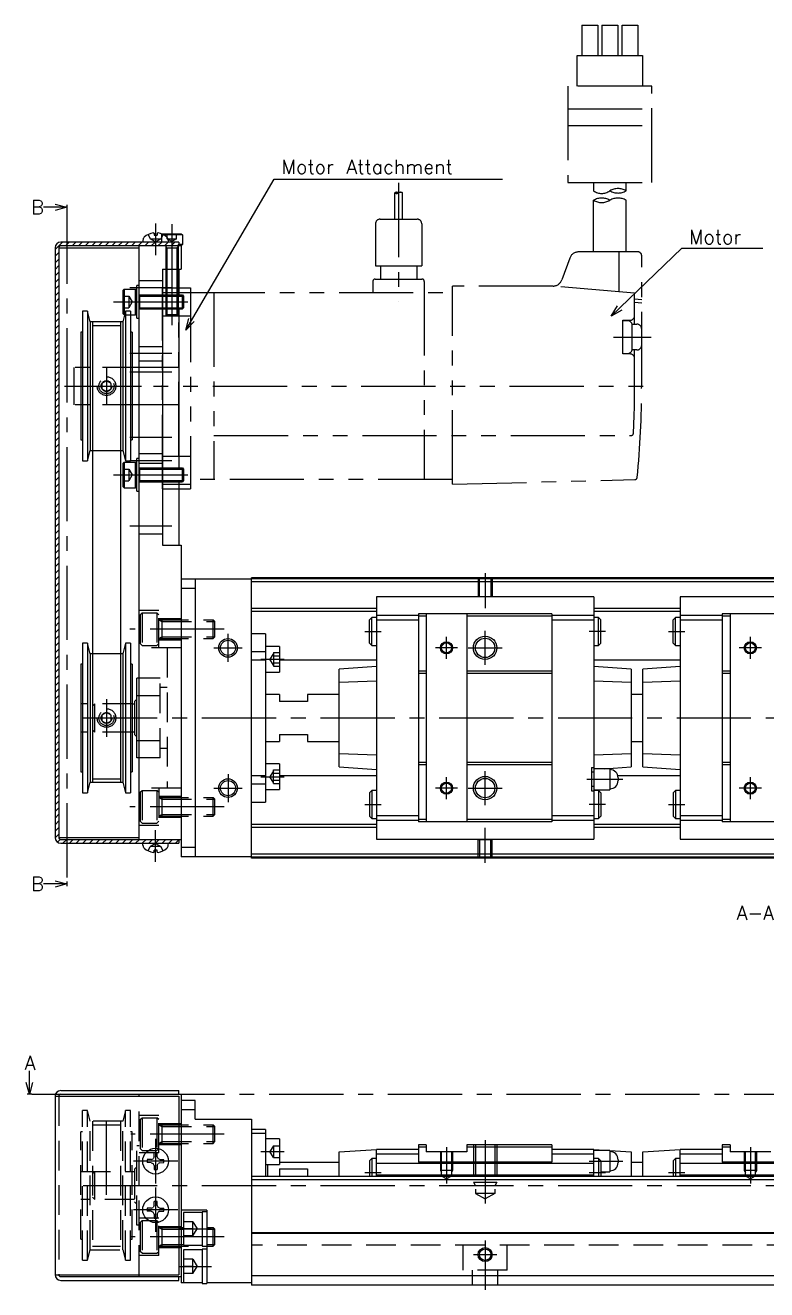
# Model space of a CAD drawing. Extents: x -2 to 572, y -8 to 279.
# Drawn here: x 246.4 to 405, y 9 to 279.5 of the extents above; entities that cross this region are included whole.
import ezdxf

# ---------------------------------------------------------------- set-up
doc = ezdxf.new("R2010")
doc.units = 0
doc.header["$LTSCALE"] = 0.5
for name, pattern in [('CENTER', [50.8, 31.75, -6.35, 6.35, -6.35]), ('DASHED', [19.05, 12.7, -6.35]), ('PHANTOM', [63.5, 31.75, -6.35, 6.35, -6.35, 6.35, -6.35])]:
    doc.linetypes.add(name, pattern=pattern)
doc.layers.get('0').update_dxf_attribs({"linetype": 'CONTINUOUS'})
for name, color, linetype in [('MSM_CENTER', 1, 'CENTER'), ('MSM_CONTINUOUS', 7, 'CONTINUOUS'), ('MSM_DASHED', 4, 'DASHED'), ('MSM_IMAGINARY', 6, 'PHANTOM'), ('MSM_NARROW', 5, 'CONTINUOUS'), ('MSM_PART_NUMBER', 7, 'CONTINUOUS')]:
    doc.layers.add(name, color=color, linetype=linetype)
doc.styles.get("Standard").update_dxf_attribs({"font": 'txt.shx', "height": 3, "bigfont": 'bigfont.shx'})

msp = doc.modelspace()

# ---------------------------------------------------------------- linework, layer by layer
for p, q in [((280.26, 25.5), (280.26, 18.5)), ((280.26, 17.5), (280.26, 10.5))]:
    msp.add_line(p, q)
at = {"layer": 'MSM_CENTER'}
for p, q in [((255.26, 240.06), (255.26, 96.3)), ((274.26, 237.06), (274.26, 230.3)), ((277.76, 236.9), (277.76, 215.3)), ((277.76, 223.3), (268.76, 223.3)), ((265.26, 220.3), (282.26, 220.3)), ((277.76, 209.3), (268.76, 209.3)), ((263.76, 206.3), (263.76, 198.3)), ((277.76, 205.3), (268.76, 205.3)), ((256.26, 202.3), (271.26, 202.3)), ((277.76, 191.3), (268.76, 191.3)), ((277.76, 186.3), (268.76, 186.3)), ((265.26, 183.3), (282.26, 183.3)), ((277.76, 172.3), (268.76, 172.3)), ((344.76, 162.3), (344.76, 154.79)), ((288.96, 150.3), (268.76, 150.3)), ((289.76, 143.3), (289.76, 149.3)), ((319.01, 149.8), (322.51, 149.8)), ((344.76, 142.67), (344.76, 149.92)), ((370.51, 149.8), (367.01, 149.8)), ((384.01, 149.8), (387.51, 149.8)), ((286.76, 146.3), (292.76, 146.3)), ((338.88, 146.3), (334.15, 146.3)), ((336.51, 143.93), (336.51, 148.66)), ((341.14, 146.3), (348.39, 146.3)), ((403.88, 146.3), (399.15, 146.3)), ((401.51, 143.93), (401.51, 148.66)), ((296.76, 143.85), (301.76, 143.85)), ((263.76, 135.3), (263.76, 127.3)), ((258.76, 131.3), (557.76, 131.3)), ((289.76, 119.3), (289.76, 113.3)), ((344.76, 112.67), (344.76, 119.92)), ((296.76, 118.74), (301.76, 118.74)), ((336.51, 113.93), (336.51, 118.66)), ((366.51, 118.2), (374.21, 118.2)), ((401.51, 113.93), (401.51, 118.66)), ((286.76, 116.3), (292.76, 116.3)), ((338.88, 116.3), (334.15, 116.3)), ((341.14, 116.3), (348.39, 116.3)), ((403.88, 116.3), (399.15, 116.3)), ((288.96, 112.3), (268.76, 112.3)), ((319.01, 112.8), (322.51, 112.8)), ((370.51, 112.8), (367.01, 112.8)), ((384.01, 112.8), (387.51, 112.8)), ((274.26, 100.54), (274.26, 107.3)), ((344.76, 100.3), (344.76, 107.81)), ((247.76, 50.8), (570.83, 50.8)), ((263.76, 29.3), (263.76, 47.05)), ((288.96, 42.3), (268.96, 42.3)), ((274.26, 41.25), (274.26, 31.75)), ((344.76, 41), (344.76, 27.41)), ((296.76, 38.55), (301.76, 38.55)), ((336.51, 39.5), (336.51, 31.69)), ((401.51, 39.5), (401.51, 31.69)), ((279.01, 36.5), (269.51, 36.5)), ((367.01, 36.5), (374.21, 36.5)), ((319.01, 34.1), (322.51, 34.1)), ((367.01, 34.1), (370.51, 34.1)), ((384.01, 34.1), (387.51, 34.1)), ((258.76, 31.3), (557.76, 31.3)), ((274.26, 30.85), (274.26, 21.35)), ((279.01, 26.1), (269.51, 26.1)), ((279.26, 22), (286.26, 22)), ((288.96, 20.3), (268.96, 20.3)), ((344.76, 19.5), (344.76, 9)), ((342.26, 16.5), (347.26, 16.5)), ((279.26, 14), (286.26, 14))]:
    msp.add_line(p, q, dxfattribs=at)
at = {"layer": 'MSM_CONTINUOUS'}
for p, q in [((252.76, 241.23), (255.26, 240.56)), ((255.26, 241.06), (255.26, 240.06)), ((255.26, 240.56), (250.26, 240.56)), ((255.26, 240.56), (252.76, 239.89)), ((279.26, 233.1), (253.96, 233.1)), ((271.55, 233.5), (271.51, 233.1)), ((273.93, 234.98), (273.95, 234.6)), ((273.95, 234.6), (274.58, 234.6)), ((274.59, 234.98), (274.58, 234.6)), ((275.67, 234.81), (275.76, 234.9)), ((275.76, 234.9), (279.76, 234.9)), ((280.01, 234.65), (275.98, 234.65)), ((276.98, 233.5), (277.01, 233.1)), ((279.26, 233.1), (279.26, 232.3)), ((279.76, 234.9), (280.01, 234.65)), ((280.01, 234.65), (280.01, 232.55)), ((252.76, 231.9), (252.76, 105.7)), ((253.56, 231.9), (270.76, 231.9)), ((253.56, 231.9), (253.56, 105.7)), ((279.76, 232.3), (253.96, 232.3)), ((270.76, 105.3), (270.76, 232.3)), ((280.01, 232.55), (279.26, 232.55)), ((279.76, 232.3), (280.01, 232.55)), ((279.76, 232.3), (279.76, 227.3)), ((275.76, 227.3), (275.76, 168.3)), ((275.76, 227.3), (279.76, 227.3)), ((276.46, 227.3), (276.46, 221.8)), ((279.06, 227.3), (279.06, 221.8)), ((279.26, 227.3), (279.26, 221.8)), ((267.26, 222.75), (267.56, 223.05)), ((267.26, 222.75), (267.26, 217.85)), ((267.56, 223.05), (269.96, 223.05)), ((267.56, 223.05), (267.56, 217.55)), ((270.26, 222.75), (269.96, 223.05)), ((269.96, 217.55), (269.96, 223.05)), ((270.76, 223.8), (270.26, 223.8)), ((270.26, 216.8), (270.26, 223.8)), ((275.76, 221.8), (279.99, 221.8)), ((279.99, 218.8), (279.99, 221.8)), ((279.99, 221.8), (280.26, 221.53)), ((280.26, 221.53), (280.26, 219.07)), ((258.62, 218.3), (258.62, 186.3)), ((259.66, 218.3), (258.62, 218.3)), ((259.66, 218.3), (259.66, 186.3)), ((260.26, 216.05), (259.66, 218.3)), ((267.86, 218.3), (267.26, 216.05)), ((267.56, 217.55), (267.26, 217.85)), ((267.56, 217.55), (267.66, 217.55)), ((267.86, 218.3), (267.86, 186.3)), ((268.9, 218.3), (267.86, 218.3)), ((268.9, 218.3), (268.9, 186.3)), ((268.9, 217.55), (269.96, 217.55)), ((270.26, 217.85), (269.96, 217.55)), ((270.26, 216.8), (270.76, 216.8)), ((275.76, 218.8), (279.99, 218.8)), ((276.46, 218.8), (276.46, 217.54)), ((279.06, 217.54), (276.46, 217.54)), ((276.7, 217.3), (276.46, 217.54)), ((278.82, 217.3), (276.7, 217.3)), ((278.82, 217.3), (279.06, 217.54)), ((279.06, 218.8), (279.06, 217.54)), ((279.26, 218.8), (279.26, 184.8)), ((280.26, 219.07), (279.99, 218.8)), ((258.62, 213.8), (258.26, 213.8)), ((258.26, 213.8), (258.26, 190.8)), ((260.26, 216.05), (260.26, 188.55)), ((267.26, 216.05), (260.26, 216.05)), ((260.76, 216.05), (260.76, 117.55)), ((266.76, 216.05), (266.76, 117.55)), ((267.26, 216.05), (267.26, 188.55)), ((269.26, 213.8), (268.9, 213.8)), ((269.26, 213.8), (269.26, 190.8)), ((258.26, 190.8), (258.62, 190.8)), ((268.9, 190.8), (269.26, 190.8)), ((259.66, 186.3), (260.26, 188.55)), ((260.26, 188.55), (260.76, 188.55)), ((266.76, 188.55), (267.26, 188.55)), ((267.26, 188.55), (267.86, 186.3)), ((270.76, 186.8), (270.26, 186.8)), ((270.26, 179.8), (270.26, 186.8)), ((258.62, 186.3), (259.66, 186.3)), ((267.26, 185.75), (267.56, 186.05)), ((267.26, 185.75), (267.26, 180.85)), ((267.56, 186.05), (269.96, 186.05)), ((267.56, 186.05), (267.56, 180.55)), ((267.86, 186.3), (268.9, 186.3)), ((269.96, 180.55), (269.96, 186.05)), ((270.26, 185.75), (269.96, 186.05)), ((275.76, 184.8), (279.99, 184.8)), ((279.99, 181.8), (279.99, 184.8)), ((279.99, 184.8), (280.26, 184.53)), ((280.26, 184.53), (280.26, 182.07)), ((275.76, 181.8), (279.99, 181.8)), ((279.26, 181.8), (279.26, 168.3)), ((280.26, 182.07), (279.99, 181.8)), ((267.56, 180.55), (267.26, 180.85)), ((267.56, 180.55), (269.96, 180.55)), ((270.26, 180.85), (269.96, 180.55)), ((270.26, 179.8), (270.76, 179.8)), ((275.76, 168.3), (279.76, 168.3)), ((279.76, 168.3), (279.76, 101.6)), ((294.76, 161), (279.76, 161)), ((282.76, 161), (282.76, 101.6)), ((544.76, 161.3), (294.76, 161.3)), ((294.76, 101.3), (294.76, 161.3)), ((544.76, 161.1), (294.76, 161.1)), ((544.76, 160.4), (294.76, 160.4)), ((282.76, 159), (279.76, 159)), ((368.01, 157.2), (321.51, 157.2)), ((321.51, 157.2), (321.51, 105.4)), ((368.01, 157.2), (368.01, 105.4)), ((433.01, 157.2), (386.51, 157.2)), ((386.51, 157.2), (386.51, 105.4)), ((321.51, 154.75), (294.76, 154.75)), ((386.51, 154.75), (368.01, 154.75)), ((321.51, 154.05), (294.76, 154.05)), ((320.51, 152.8), (320.01, 152.3)), ((320.01, 147.3), (320.01, 152.3)), ((320.51, 146.8), (320.51, 152.8)), ((321.51, 152.8), (320.51, 152.8)), ((330.51, 153.25), (321.51, 153.25)), ((330.51, 152.25), (321.51, 152.25)), ((330.51, 153.55), (330.51, 109.05)), ((359.01, 153.55), (330.51, 153.55)), ((332.16, 153.05), (330.51, 153.05)), ((332.16, 153.55), (332.16, 109.05)), ((340.86, 153.55), (340.86, 109.05)), ((359.01, 153.05), (340.86, 153.05)), ((359.01, 153.55), (359.01, 109.05)), ((368.01, 153.25), (359.01, 153.25)), ((368.01, 152.25), (359.01, 152.25)), ((386.51, 154.05), (368.01, 154.05)), ((369.01, 152.8), (368.01, 152.8)), ((369.51, 152.3), (369.01, 152.8)), ((369.01, 146.8), (369.01, 152.8)), ((369.51, 147.3), (369.51, 152.3)), ((385.51, 152.8), (385.01, 152.3)), ((385.01, 147.3), (385.01, 152.3)), ((385.51, 146.8), (385.51, 152.8)), ((386.51, 152.8), (385.51, 152.8)), ((395.51, 153.25), (386.51, 153.25)), ((395.51, 152.25), (386.51, 152.25)), ((395.51, 153.55), (395.51, 109.05)), ((424.01, 153.55), (395.51, 153.55)), ((397.16, 153.05), (395.51, 153.05)), ((397.16, 153.55), (397.16, 109.05)), ((297.76, 149.3), (294.76, 149.3)), ((297.76, 149.3), (297.76, 113.3)), ((258.62, 147.3), (258.62, 115.3)), ((259.66, 147.3), (258.62, 147.3)), ((260.26, 145.05), (259.66, 147.3)), ((259.66, 147.3), (259.66, 115.3)), ((267.86, 147.3), (267.26, 145.05)), ((267.86, 147.3), (267.86, 115.3)), ((268.9, 147.3), (267.86, 147.3)), ((268.9, 147.3), (268.9, 115.3)), ((300.76, 146.6), (297.76, 146.6)), ((300.76, 146.6), (300.76, 141.1)), ((320.01, 147.3), (320.51, 146.8)), ((320.51, 146.8), (321.51, 146.8)), ((368.01, 146.8), (369.01, 146.8)), ((369.01, 146.8), (369.51, 147.3)), ((385.01, 147.3), (385.51, 146.8)), ((385.51, 146.8), (386.51, 146.8)), ((260.76, 145.05), (260.26, 145.05)), ((260.26, 145.05), (260.26, 117.55)), ((267.26, 145.05), (266.76, 145.05)), ((267.26, 145.05), (267.26, 117.55)), ((297.76, 145.43), (294.76, 145.43)), ((297.76, 143.68), (294.76, 143.68)), ((321.51, 143.66), (300.76, 143.66)), ((386.51, 143.66), (368.01, 143.66)), ((258.26, 142.8), (258.26, 119.8)), ((258.62, 142.8), (258.26, 142.8)), ((269.26, 142.8), (268.9, 142.8)), ((269.26, 142.8), (269.26, 119.8)), ((297.76, 141.1), (300.76, 141.1)), ((321.51, 142.3), (313.51, 141.77)), ((313.51, 120.83), (313.51, 141.77)), ((332.16, 141.3), (330.51, 141.3)), ((332.16, 140.8), (330.51, 140.8)), ((359.01, 141.3), (340.86, 141.3)), ((359.01, 140.8), (340.86, 140.8)), ((376.01, 141.77), (368.01, 142.3)), ((376.01, 141.77), (376.01, 120.83)), ((386.51, 142.3), (378.51, 141.77)), ((378.51, 120.83), (378.51, 141.77)), ((397.16, 141.3), (395.51, 141.3)), ((397.16, 140.8), (395.51, 140.8)), ((270.26, 122.8), (270.26, 139.8)), ((270.76, 139.8), (270.26, 139.8)), ((321.51, 139.16), (313.51, 138.9)), ((376.01, 138.9), (368.01, 139.16)), ((386.51, 139.16), (378.51, 138.9)), ((270.26, 135.3), (269.76, 134.8)), ((270.26, 136.12), (270.76, 136.12)), ((300.76, 136.3), (297.76, 136.3)), ((300.76, 136.3), (300.76, 134.8)), ((306.76, 136.3), (306.76, 134.8)), ((313.51, 136.3), (306.76, 136.3)), ((378.51, 136.3), (376.01, 136.3)), ((269.26, 134.3), (269.76, 134.3)), ((269.76, 134.8), (269.76, 127.8)), ((306.76, 134.8), (300.76, 134.8)), ((269.76, 128.3), (269.26, 128.3)), ((269.76, 127.8), (270.26, 127.3)), ((300.76, 127.8), (306.76, 127.8)), ((300.76, 127.8), (300.76, 126.3)), ((306.76, 127.8), (306.76, 126.3)), ((270.26, 126.48), (270.76, 126.48)), ((297.76, 126.3), (300.76, 126.3)), ((306.76, 126.3), (313.51, 126.3)), ((376.01, 126.3), (378.51, 126.3)), ((270.76, 122.8), (270.26, 122.8)), ((313.51, 123.7), (321.51, 123.44)), ((332.16, 121.8), (330.51, 121.8)), ((359.01, 121.8), (340.86, 121.8)), ((368.01, 123.44), (376.01, 123.7)), ((378.51, 123.7), (386.51, 123.44)), ((397.16, 121.8), (395.51, 121.8)), ((258.26, 119.8), (258.62, 119.8)), ((268.9, 119.8), (269.26, 119.8)), ((300.76, 121.49), (297.76, 121.49)), ((300.76, 121.49), (300.76, 115.99)), ((313.51, 120.83), (321.51, 120.3)), ((332.16, 121.3), (330.51, 121.3)), ((359.01, 121.3), (340.86, 121.3)), ((367.51, 120.7), (367.51, 115.7)), ((367.51, 120.7), (368.01, 120.7)), ((368.01, 119.7), (367.51, 119.7)), ((371.46, 120.45), (368.01, 120.45)), ((370.27, 120.45), (376.01, 120.83)), ((371.46, 120.45), (371.46, 115.95)), ((378.51, 120.83), (386.51, 120.3)), ((397.16, 121.3), (395.51, 121.3)), ((259.66, 115.3), (260.26, 117.55)), ((260.26, 117.55), (267.26, 117.55)), ((267.26, 117.55), (267.86, 115.3)), ((297.76, 118.92), (294.76, 118.92)), ((297.76, 117.17), (294.76, 117.17)), ((321.51, 118.94), (300.76, 118.94)), ((367.51, 116.7), (368.01, 116.7)), ((386.51, 118.94), (373.15, 118.94)), ((373.21, 118.5), (373.21, 117.9)), ((258.62, 115.3), (259.66, 115.3)), ((267.86, 115.3), (268.9, 115.3)), ((297.76, 115.99), (300.76, 115.99)), ((320.51, 115.8), (320.01, 115.3)), ((320.01, 115.3), (320.01, 110.3)), ((321.51, 115.8), (320.51, 115.8)), ((320.51, 115.8), (320.51, 109.8)), ((367.51, 115.7), (368.01, 115.7)), ((368.01, 115.95), (371.46, 115.95)), ((369.01, 115.8), (368.01, 115.8)), ((369.01, 115.8), (369.01, 109.8)), ((369.51, 115.3), (369.01, 115.8)), ((369.51, 115.3), (369.51, 110.3)), ((385.51, 115.8), (385.01, 115.3)), ((385.01, 115.3), (385.01, 110.3)), ((386.51, 115.8), (385.51, 115.8)), ((385.51, 115.8), (385.51, 109.8)), ((294.76, 113.3), (297.76, 113.3)), ((321.51, 108.55), (294.76, 108.55)), ((320.01, 110.3), (320.51, 109.8)), ((320.51, 109.8), (321.51, 109.8)), ((330.51, 110.35), (321.51, 110.35)), ((330.51, 109.35), (321.51, 109.35)), ((332.16, 109.55), (330.51, 109.55)), ((359.01, 109.05), (330.51, 109.05)), ((359.01, 109.55), (340.86, 109.55)), ((368.01, 110.35), (359.01, 110.35)), ((368.01, 109.35), (359.01, 109.35)), ((368.01, 109.8), (369.01, 109.8)), ((386.51, 108.55), (368.01, 108.55)), ((369.01, 109.8), (369.51, 110.3)), ((385.01, 110.3), (385.51, 109.8)), ((385.51, 109.8), (386.51, 109.8)), ((395.51, 110.35), (386.51, 110.35)), ((395.51, 109.35), (386.51, 109.35)), ((397.16, 109.55), (395.51, 109.55)), ((424.01, 109.05), (395.51, 109.05)), ((253.56, 105.7), (270.76, 105.7)), ((321.51, 107.85), (294.76, 107.85)), ((386.51, 107.85), (368.01, 107.85)), ((253.96, 105.3), (279.76, 105.3)), ((253.96, 104.5), (279.26, 104.5)), ((271.55, 104.1), (271.51, 104.5)), ((273.93, 102.62), (273.95, 103)), ((274.58, 103), (273.95, 103)), ((274.59, 102.62), (274.58, 103)), ((276.98, 104.1), (277.01, 104.5)), ((279.26, 105.3), (279.26, 104.5)), ((282.76, 103.6), (279.76, 103.6)), ((321.51, 105.4), (368.01, 105.4)), ((386.51, 105.4), (433.01, 105.4)), ((294.76, 101.6), (279.76, 101.6)), ((544.76, 102.2), (294.76, 102.2)), ((544.76, 101.5), (294.76, 101.5)), ((544.76, 101.3), (294.76, 101.3)), ((255.26, 95.8), (250.26, 95.8)), ((252.76, 96.47), (255.26, 95.8)), ((255.26, 95.8), (252.76, 95.13)), ((255.26, 96.3), (255.26, 95.3)), ((247.26, 50.8), (247.26, 55.8)), ((247.26, 50.8), (246.59, 53.3)), ((247.93, 53.3), (247.26, 50.8)), ((253.96, 51.6), (279.26, 51.6)), ((279.26, 50.8), (279.26, 51.6)), ((247.76, 50.8), (246.76, 50.8)), ((252.76, 50.4), (279.26, 50.4)), ((252.76, 50.4), (252.76, 12.2)), ((253.96, 50.8), (279.76, 50.8)), ((270.76, 50.4), (270.76, 50.8)), ((279.26, 50.4), (279.26, 12.2)), ((279.76, 50.8), (279.76, 10.5)), ((282.76, 49.5), (279.76, 49.5)), ((282.76, 45.5), (282.76, 49.5)), ((282.76, 47.5), (279.76, 47.5)), ((282.76, 45.5), (294.76, 45.5)), ((294.76, 45.5), (294.76, 10)), ((297.76, 43.3), (294.76, 43.3)), ((297.76, 43.3), (297.76, 33.2)), ((297.76, 42.45), (294.76, 42.45)), ((300.76, 41.3), (297.76, 41.3)), ((300.76, 41.3), (300.76, 35.8)), ((273.93, 37.42), (273.95, 38.27)), ((274.59, 37.42), (274.58, 38.27)), ((313.51, 38.5), (321.51, 39)), ((313.51, 33.2), (313.51, 38.5)), ((330.51, 39), (321.51, 39)), ((321.51, 33.2), (321.51, 39)), ((330.51, 38), (321.51, 38)), ((330.51, 40), (330.51, 36.29)), ((332.16, 40), (330.51, 40)), ((332.16, 39.5), (330.51, 39.5)), ((332.16, 40), (332.16, 38.5)), ((340.86, 38.5), (332.16, 38.5)), ((340.86, 40), (340.86, 38.5)), ((359.01, 40), (340.86, 40)), ((359.01, 39.5), (340.86, 39.5)), ((359.01, 40), (359.01, 36.29)), ((368.01, 39), (359.01, 39)), ((368.01, 38), (359.01, 38)), ((368.01, 39), (376.01, 38.5)), ((368.01, 33.2), (368.01, 39)), ((371.46, 38.75), (368.01, 38.75)), ((371.46, 38.75), (371.46, 34.25)), ((376.01, 38.5), (376.01, 33.2)), ((378.51, 38.5), (386.51, 39)), ((378.51, 33.2), (378.51, 38.5)), ((395.51, 39), (386.51, 39)), ((386.51, 33.2), (386.51, 39)), ((395.51, 38), (386.51, 38)), ((395.51, 40), (395.51, 36.29)), ((397.16, 40), (395.51, 40)), ((397.16, 39.5), (395.51, 39.5)), ((397.16, 40), (397.16, 38.5)), ((405.86, 38.5), (397.16, 38.5)), ((273.34, 36.83), (272.49, 36.82)), ((273.34, 36.17), (272.49, 36.18)), ((273.34, 36.83), (273.74, 37.02)), ((273.34, 36.17), (273.74, 35.98)), ((273.93, 37.42), (273.74, 37.02)), ((273.93, 35.58), (273.74, 35.98)), ((273.93, 35.58), (273.95, 34.73)), ((274.59, 35.58), (274.58, 34.73)), ((274.59, 37.42), (274.78, 37.02)), ((274.59, 35.58), (274.78, 35.98)), ((275.19, 36.83), (274.78, 37.02)), ((275.19, 36.17), (274.78, 35.98)), ((275.19, 36.83), (276.03, 36.82)), ((275.19, 36.17), (276.03, 36.18)), ((297.76, 35.8), (300.76, 35.8)), ((298.26, 33.2), (298.26, 35.8)), ((300.76, 36.3), (313.51, 36.3)), ((320.51, 37.1), (320.01, 36.6)), ((320.01, 36.6), (320.01, 33.2)), ((321.51, 37.1), (320.51, 37.1)), ((320.51, 37.1), (320.51, 33.2)), ((368.01, 36), (321.51, 36)), ((359.01, 36.29), (330.51, 36.29)), ((369.01, 37.1), (368.01, 37.1)), ((369.51, 36.6), (369.01, 37.1)), ((369.01, 37.1), (369.01, 33.2)), ((369.51, 36.6), (369.51, 33.2)), ((373.21, 36.8), (373.21, 36.2)), ((376.01, 36.3), (378.51, 36.3)), ((385.51, 37.1), (385.01, 36.6)), ((385.01, 36.6), (385.01, 33.2)), ((386.51, 37.1), (385.51, 37.1)), ((385.51, 37.1), (385.51, 33.2)), ((433.01, 36), (386.51, 36)), ((424.01, 36.29), (395.51, 36.29)), ((544.76, 33.2), (294.76, 33.2)), ((544.76, 32.5), (294.76, 32.5)), ((300.76, 34.87), (306.76, 34.87)), ((300.76, 34.87), (300.76, 33.2)), ((306.76, 34.87), (306.76, 33.2)), ((368.01, 33.5), (321.51, 33.5)), ((369.51, 34.25), (371.46, 34.25)), ((433.01, 33.5), (386.51, 33.5)), ((273.93, 27.02), (273.95, 27.87)), ((274.59, 27.02), (274.58, 27.87)), ((273.34, 26.43), (272.49, 26.42)), ((273.34, 25.77), (272.49, 25.78)), ((273.34, 26.43), (273.74, 26.62)), ((273.34, 25.77), (273.74, 25.58)), ((273.93, 27.02), (273.74, 26.62)), ((273.93, 25.18), (273.74, 25.58)), ((273.93, 25.18), (273.95, 24.33)), ((274.59, 25.18), (274.58, 24.33)), ((274.59, 27.02), (274.78, 26.62)), ((274.59, 25.18), (274.78, 25.58)), ((275.19, 26.43), (274.78, 26.62)), ((275.19, 25.77), (274.78, 25.58)), ((275.19, 26.43), (276.03, 26.42)), ((275.19, 25.77), (276.03, 25.78)), ((285.26, 26), (279.76, 26)), ((284.26, 25.5), (280.26, 25.5)), ((285.26, 25.65), (284.26, 25.65)), ((284.26, 25.65), (284.26, 18.35)), ((285.26, 26), (285.26, 10.35)), ((544.76, 21.2), (294.76, 21.2)), ((544.76, 21), (294.76, 21)), ((280.26, 18.5), (284.26, 18.5)), ((284.26, 17.5), (280.26, 17.5)), ((284.26, 18.35), (285.26, 18.35)), ((285.26, 17.65), (284.26, 17.65)), ((284.26, 17.65), (284.26, 10.35)), ((252.76, 12.2), (279.26, 12.2)), ((253.96, 11.8), (279.76, 11.8)), ((253.96, 11), (279.26, 11)), ((270.76, 11.8), (270.76, 12.2)), ((279.26, 11), (279.26, 11.8)), ((544.76, 12), (294.76, 12)), ((284.26, 10.5), (279.76, 10.5)), ((284.26, 10.35), (285.26, 10.35)), ((294.76, 10.5), (285.26, 10.5)), ((544.76, 10), (294.76, 10))]:
    msp.add_line(p, q, dxfattribs=at)
for centre, radius in [((289.76, 146.3), 1.62), ((336.51, 146.3), 1.06), ((336.51, 146.3), 1.06), ((344.76, 146.3), 2.07), ((344.76, 146.3), 2.07), ((401.51, 146.3), 1.06), ((401.51, 146.3), 1.06), ((289.76, 116.3), 1.62), ((336.51, 116.3), 1.06), ((336.51, 116.3), 1.06), ((344.76, 116.3), 2.07), ((344.76, 116.3), 2.07), ((401.51, 116.3), 1.06), ((401.51, 116.3), 1.06), ((274.26, 36.5), 2.75), ((274.26, 26.1), 2.75), ((344.76, 16.5), 1.23)]:
    msp.add_circle(centre, radius, dxfattribs=at)
for centre, radius, start, end in [((253.96, 231.9), 1.2, 90, 180), ((272.54, 233.42), 1, 133.4267, 175), ((274.26, 231.6), 3.5, 98.5396, 133.4267), ((273.73, 234.78), 0.284, 44.1872, 87.0617), ((274.8, 234.78), 0.284, 92.9383, 135.8128), ((274.26, 231.6), 3.5, 46.5733, 81.4604), ((275.98, 233.42), 1, 5, 46.5733), ((253.96, 231.9), 0.4, 90, 180), ((371.46, 118.5), 1.75, 0, 90), ((371.46, 117.9), 1.75, 270, 0), ((253.96, 105.7), 1.2, 180, 270), ((253.96, 105.7), 0.4, 180, 270), ((272.54, 104.18), 1, 185, 226.5733), ((274.26, 106), 3.5, 226.5733, 261.4604), ((274.26, 106), 3.5, 278.5396, 313.4267), ((275.98, 104.18), 1, 313.4267, 355), ((273.73, 102.82), 0.284, 272.9383, 315.8128), ((274.8, 102.82), 0.284, 224.1872, 267.0617), ((253.96, 50.4), 1.2, 90, 180), ((253.96, 50.4), 0.4, 90, 180), ((274.26, 36.5), 1.8, 79.8876, 100.1124), ((371.46, 36.8), 1.75, 0, 90), ((274.26, 36.5), 1.8, 169.8876, 190.1124), ((274.26, 36.5), 1.8, 349.8876, 10.1124), ((371.46, 36.2), 1.75, 270, 0), ((274.26, 36.5), 1.8, 259.8876, 280.1124), ((274.26, 26.1), 1.8, 79.8876, 100.1124), ((274.26, 26.1), 1.8, 169.8876, 190.1124), ((274.26, 26.1), 1.8, 349.8876, 10.1124), ((274.26, 26.1), 1.8, 259.8876, 280.1124), ((253.96, 12.2), 1.2, 180, 270), ((253.96, 12.2), 0.4, 180, 270)]:
    msp.add_arc(centre, radius, start, end, dxfattribs=at)
at = {"layer": 'MSM_DASHED'}
for p, q in [((272.65, 234.71), (273.12, 233.77)), ((274.26, 233.17), (273.12, 233.77)), ((273.12, 233.77), (275.41, 233.77)), ((274.26, 233.17), (275.41, 233.77)), ((275.87, 234.71), (275.41, 233.77)), ((275.51, 234.65), (275.67, 234.81)), ((275.98, 234.65), (275.51, 234.65)), ((275.51, 234.65), (275.51, 233.1)), ((276.76, 233.8), (276.76, 234.9)), ((276.76, 233.8), (278.76, 233.8)), ((277.76, 233.22), (276.76, 233.8)), ((277.76, 234.9), (277.76, 233.8)), ((278.76, 233.8), (277.76, 233.22)), ((278.76, 233.8), (278.76, 234.9)), ((276.46, 232.2), (276.46, 227.3)), ((279.06, 231.81), (276.46, 231.81)), ((276.7, 231.81), (276.7, 227.3)), ((278.82, 231.81), (278.82, 227.3)), ((279.06, 232.2), (279.06, 227.3)), ((270.76, 224.9), (275.76, 224.9)), ((270.76, 221.8), (275.76, 221.8)), ((270.8, 221.8), (270.8, 218.8)), ((267.26, 221.55), (268.56, 221.55)), ((267.26, 220.3), (268.56, 220.3)), ((268.56, 221.55), (268.56, 219.05)), ((268.56, 221.55), (269.28, 220.3)), ((269.28, 220.3), (268.56, 219.05)), ((270.76, 221.55), (270.8, 221.53)), ((270.8, 221.53), (275.76, 221.53)), ((267.26, 219.05), (268.56, 219.05)), ((267.66, 217.55), (268.9, 217.55)), ((270.76, 219.05), (270.8, 219.07)), ((270.76, 218.8), (275.76, 218.8)), ((270.8, 219.07), (275.76, 219.07)), ((260.76, 215.29), (266.76, 215.29)), ((270.76, 210.8), (275.76, 210.8)), ((269.26, 206.3), (258.26, 206.3)), ((270.76, 207.7), (275.76, 207.7)), ((263.76, 203.45), (262.76, 202.88)), ((262.76, 202.88), (262.76, 201.72)), ((264.76, 202.88), (263.76, 203.45)), ((264.76, 201.72), (264.76, 202.88)), ((262.76, 201.72), (263.76, 201.15)), ((263.76, 201.15), (264.76, 201.72)), ((269.26, 198.3), (258.26, 198.3)), ((260.76, 188.55), (266.76, 188.55)), ((270.76, 187.9), (275.76, 187.9)), ((267.26, 184.55), (268.56, 184.55)), ((268.56, 184.55), (268.56, 182.05)), ((268.56, 184.55), (269.28, 183.3)), ((270.76, 185.8), (275.76, 185.8)), ((270.76, 184.8), (275.76, 184.8)), ((270.76, 184.55), (270.8, 184.53)), ((270.8, 184.8), (270.8, 181.8)), ((270.8, 184.53), (275.76, 184.53)), ((267.26, 183.3), (268.56, 183.3)), ((267.26, 182.05), (268.56, 182.05)), ((269.28, 183.3), (268.56, 182.05)), ((270.76, 182.05), (270.8, 182.07)), ((270.76, 181.8), (275.76, 181.8)), ((270.8, 182.07), (275.76, 182.07)), ((270.76, 170.7), (275.76, 170.7)), ((343.26, 161.3), (343.26, 157.3)), ((343.53, 157.2), (343.53, 161.3)), ((345.99, 161.3), (345.99, 157.2)), ((346.26, 161.3), (346.26, 157.3)), ((343.32, 157.2), (343.26, 157.3)), ((343.26, 157.3), (346.26, 157.3)), ((346.2, 157.2), (346.26, 157.3)), ((274.96, 154.3), (270.76, 154.3)), ((274.96, 146.3), (274.96, 154.3)), ((270.96, 153.4), (271.36, 153.8)), ((270.96, 153.4), (270.96, 147.2)), ((271.36, 153.8), (274.56, 153.8)), ((271.36, 153.8), (271.36, 146.8)), ((274.56, 153.8), (274.56, 146.8)), ((274.96, 153.4), (274.56, 153.8)), ((274.96, 152.55), (279.76, 152.55)), ((274.96, 152.3), (286.58, 152.3)), ((274.96, 152.3), (275.62, 151.92)), ((275.62, 152.3), (275.62, 148.3)), ((275.62, 151.92), (286.96, 151.92)), ((286.58, 148.3), (286.58, 152.3)), ((286.96, 151.92), (286.58, 152.3)), ((286.96, 148.68), (286.96, 151.92)), ((279.76, 146.3), (270.76, 146.3)), ((271.36, 146.8), (270.96, 147.2)), ((271.36, 146.8), (274.56, 146.8)), ((274.56, 146.8), (274.96, 147.2)), ((274.96, 148.3), (275.62, 148.68)), ((274.96, 148.3), (286.58, 148.3)), ((274.96, 148.05), (279.76, 148.05)), ((275.62, 148.68), (286.96, 148.68)), ((276.76, 146.3), (276.76, 116.3)), ((286.58, 148.3), (286.96, 148.68)), ((266.76, 145.05), (260.76, 145.05)), ((299.46, 145.1), (298.74, 143.85)), ((299.46, 142.6), (298.74, 143.85)), ((299.46, 145.3), (300.76, 145.3)), ((299.46, 145.3), (299.46, 142.41)), ((299.46, 144.58), (300.76, 144.58)), ((299.46, 143.13), (300.76, 143.13)), ((299.46, 142.41), (300.76, 142.41)), ((275.26, 139.8), (270.76, 139.8)), ((275.26, 122.8), (275.26, 139.8)), ((270.76, 136.12), (275.26, 136.12)), ((276.76, 137.8), (275.26, 137.8)), ((269.26, 134.3), (258.26, 134.3)), ((261.26, 134.3), (260.76, 133.8)), ((261.26, 128.3), (261.26, 134.3)), ((263.76, 132.45), (262.76, 131.88)), ((262.76, 131.88), (262.76, 130.72)), ((262.76, 130.72), (263.76, 130.15)), ((264.76, 131.88), (263.76, 132.45)), ((263.76, 130.15), (264.76, 130.72)), ((264.76, 130.72), (264.76, 131.88)), ((269.26, 128.3), (258.26, 128.3)), ((260.76, 128.8), (261.26, 128.3)), ((270.76, 126.48), (275.26, 126.48)), ((276.76, 124.8), (275.26, 124.8)), ((275.26, 122.8), (270.76, 122.8)), ((299.46, 119.99), (298.74, 118.74)), ((299.46, 120.19), (300.76, 120.19)), ((299.46, 117.3), (299.46, 120.19)), ((299.46, 119.47), (300.76, 119.47)), ((260.76, 118.31), (266.76, 118.31)), ((299.46, 117.49), (298.74, 118.74)), ((299.46, 118.02), (300.76, 118.02)), ((299.46, 117.3), (300.76, 117.3)), ((279.76, 116.3), (270.76, 116.3)), ((270.96, 115.4), (271.36, 115.8)), ((270.96, 115.4), (270.96, 109.2)), ((271.36, 115.8), (271.36, 108.8)), ((271.36, 115.8), (274.56, 115.8)), ((274.56, 115.8), (274.56, 108.8)), ((274.96, 115.4), (274.56, 115.8)), ((274.96, 116.3), (274.96, 108.3)), ((274.96, 114.55), (279.76, 114.55)), ((274.96, 114.3), (286.58, 114.3)), ((274.96, 114.3), (275.62, 113.92)), ((275.62, 114.3), (275.62, 110.3)), ((275.62, 113.92), (286.96, 113.92)), ((286.58, 110.3), (286.58, 114.3)), ((286.96, 113.92), (286.58, 114.3)), ((286.96, 110.68), (286.96, 113.92)), ((274.96, 108.3), (270.76, 108.3)), ((271.36, 108.8), (270.96, 109.2)), ((271.36, 108.8), (274.56, 108.8)), ((274.56, 108.8), (274.96, 109.2)), ((274.96, 110.3), (275.62, 110.68)), ((274.96, 110.3), (286.58, 110.3)), ((274.96, 110.05), (279.76, 110.05)), ((275.62, 110.68), (286.96, 110.68)), ((286.58, 110.3), (286.96, 110.68)), ((272.65, 102.89), (273.12, 103.83)), ((274.26, 104.43), (273.12, 103.83)), ((275.41, 103.83), (273.12, 103.83)), ((274.26, 104.43), (275.41, 103.83)), ((275.87, 102.89), (275.41, 103.83)), ((343.32, 105.4), (343.26, 105.3)), ((343.26, 101.3), (343.26, 105.3)), ((343.26, 105.3), (346.26, 105.3)), ((343.53, 105.4), (343.53, 101.3)), ((345.99, 101.3), (345.99, 105.4)), ((346.2, 105.4), (346.26, 105.3)), ((346.26, 101.3), (346.26, 105.3)), ((253.56, 50.4), (253.56, 12.2)), ((270.76, 12.2), (270.76, 50.4)), ((258.62, 15.3), (258.62, 47.3)), ((259.66, 47.3), (258.62, 47.3)), ((259.66, 15.3), (259.66, 47.3)), ((260.26, 45.05), (259.66, 47.3)), ((267.86, 47.3), (267.26, 45.05)), ((267.86, 15.3), (267.86, 47.3)), ((268.9, 47.3), (267.86, 47.3)), ((268.9, 15.3), (268.9, 47.3)), ((274.96, 46.3), (270.76, 46.3)), ((274.96, 38.3), (274.96, 46.3)), ((260.26, 17.55), (260.26, 45.05)), ((267.26, 45.05), (260.26, 45.05)), ((260.76, 45.05), (260.76, 17.55)), ((260.76, 44.29), (266.76, 44.29)), ((266.76, 45.05), (266.76, 17.55)), ((267.26, 17.55), (267.26, 45.05)), ((270.96, 45.4), (271.36, 45.8)), ((270.96, 45.4), (270.96, 39.2)), ((271.36, 45.8), (271.36, 38.8)), ((271.36, 45.8), (274.56, 45.8)), ((274.56, 45.8), (274.56, 38.8)), ((274.96, 45.4), (274.56, 45.8)), ((274.96, 44.55), (279.76, 44.55)), ((274.96, 44.3), (286.58, 44.3)), ((274.96, 44.3), (275.62, 43.92)), ((275.62, 44.3), (275.62, 40.3)), ((275.62, 43.92), (286.96, 43.92)), ((286.58, 40.3), (286.58, 44.3)), ((286.58, 44.3), (286.96, 43.92)), ((286.96, 40.68), (286.96, 43.92)), ((258.26, 19.8), (258.26, 42.8)), ((258.62, 42.8), (258.26, 42.8)), ((269.26, 42.8), (268.9, 42.8)), ((269.26, 19.8), (269.26, 42.8)), ((274.96, 40.3), (275.62, 40.68)), ((275.62, 40.68), (286.96, 40.68)), ((286.58, 40.3), (286.96, 40.68)), ((270.26, 22.8), (270.26, 39.8)), ((270.76, 39.8), (270.26, 39.8)), ((274.96, 38.3), (270.76, 38.3)), ((271.36, 38.8), (270.96, 39.2)), ((271.36, 38.8), (274.56, 38.8)), ((274.56, 38.8), (274.96, 39.2)), ((274.96, 40.3), (286.58, 40.3)), ((274.96, 40.05), (279.76, 40.05)), ((299.46, 39.8), (298.74, 38.55)), ((299.46, 37.3), (298.74, 38.55)), ((299.46, 39.8), (300.76, 39.8)), ((299.46, 39.8), (299.46, 37.3)), ((299.46, 38.55), (300.76, 38.55)), ((335.21, 38.5), (335.21, 34.5)), ((335.45, 33.3), (335.45, 38.5)), ((337.57, 38.5), (337.57, 33.3)), ((337.81, 38.5), (337.81, 34.5)), ((342.26, 40), (342.26, 32)), ((342.69, 40), (342.69, 29.6)), ((346.83, 40), (346.83, 29.6)), ((347.26, 40), (347.26, 32)), ((400.21, 38.5), (400.21, 34.5)), ((400.45, 33.3), (400.45, 38.5)), ((402.57, 38.5), (402.57, 33.3)), ((402.81, 38.5), (402.81, 34.5)), ((270.26, 35.3), (269.76, 34.8)), ((299.46, 37.3), (300.76, 37.3)), ((258.26, 34.3), (269.76, 34.3)), ((261.26, 34.3), (260.76, 33.8)), ((261.26, 28.3), (261.26, 34.3)), ((269.76, 34.8), (269.76, 27.8)), ((337.81, 34.5), (335.21, 34.5)), ((335.21, 34.5), (335.45, 34.08)), ((336.51, 32.69), (335.45, 33.3)), ((335.45, 33.3), (337.57, 33.3)), ((337.57, 33.3), (336.51, 32.69)), ((337.81, 34.5), (337.57, 34.08)), ((402.81, 34.5), (400.21, 34.5)), ((400.21, 34.5), (400.45, 34.08)), ((401.51, 32.69), (400.45, 33.3)), ((400.45, 33.3), (402.57, 33.3)), ((402.57, 33.3), (401.51, 32.69)), ((402.81, 34.5), (402.57, 34.08)), ((342.26, 32), (347.26, 32)), ((342.26, 32), (342.69, 31.25)), ((347.26, 32), (346.83, 31.25)), ((269.76, 28.3), (258.26, 28.3)), ((260.76, 28.8), (261.26, 28.3)), ((269.76, 27.8), (270.26, 27.3)), ((346.83, 29.6), (342.69, 29.6)), ((342.69, 29.6), (344.76, 28.41)), ((346.83, 29.6), (344.76, 28.41)), ((270.76, 22.8), (270.26, 22.8)), ((274.96, 24.3), (270.76, 24.3)), ((270.96, 23.4), (271.36, 23.8)), ((270.96, 23.4), (270.96, 17.2)), ((271.36, 23.8), (271.36, 16.8)), ((271.36, 23.8), (274.56, 23.8)), ((274.56, 23.8), (274.56, 16.8)), ((274.96, 23.4), (274.56, 23.8)), ((274.96, 16.3), (274.96, 24.3)), ((274.96, 22.55), (279.76, 22.55)), ((274.96, 22.3), (280.26, 22.3)), ((274.96, 22.3), (275.62, 21.92)), ((275.62, 22.3), (275.62, 18.3)), ((275.62, 21.92), (280.26, 21.92)), ((282.26, 23.5), (280.26, 23.5)), ((282.26, 22), (280.26, 22)), ((282.26, 20.5), (282.26, 23.5)), ((282.26, 23.5), (283.13, 22)), ((282.26, 20.5), (283.13, 22)), ((285.26, 22.3), (286.58, 22.3)), ((285.26, 21.92), (286.96, 21.92)), ((286.58, 18.3), (286.58, 22.3)), ((286.58, 22.3), (286.96, 21.92)), ((286.96, 18.68), (286.96, 21.92)), ((258.26, 19.8), (258.62, 19.8)), ((268.9, 19.8), (269.26, 19.8)), ((282.26, 20.5), (280.26, 20.5)), ((259.66, 15.3), (260.26, 17.55)), ((260.26, 17.55), (267.26, 17.55)), ((260.76, 18.31), (266.76, 18.31)), ((267.26, 17.55), (267.86, 15.3)), ((274.96, 16.3), (270.76, 16.3)), ((271.36, 16.8), (270.96, 17.2)), ((271.36, 16.8), (274.56, 16.8)), ((274.56, 16.8), (274.96, 17.2)), ((274.96, 18.3), (275.62, 18.68)), ((274.96, 18.3), (286.58, 18.3)), ((274.96, 18.05), (279.76, 18.05)), ((275.62, 18.68), (280.26, 18.68)), ((285.26, 18.68), (286.96, 18.68)), ((286.96, 18.68), (286.58, 18.3)), ((544.76, 18.5), (294.76, 18.5)), ((340.01, 18.5), (340.01, 13.2)), ((349.51, 13.2), (349.51, 18.5)), ((258.62, 15.3), (259.66, 15.3)), ((267.86, 15.3), (268.9, 15.3)), ((282.26, 15.5), (280.26, 15.5)), ((282.26, 14), (280.26, 14)), ((282.26, 12.5), (282.26, 15.5)), ((282.26, 15.5), (283.13, 14)), ((282.26, 12.5), (283.13, 14)), ((282.26, 12.5), (280.26, 12.5)), ((349.51, 13.2), (340.01, 13.2)), ((342.01, 13.2), (342.01, 10)), ((347.51, 10), (347.51, 13.2))]:
    msp.add_line(p, q, dxfattribs=at)
for centre, radius in [((263.76, 202.3), 2), ((263.76, 202.3), 1.62), ((263.76, 202.3), 1.15), ((263.76, 131.3), 2), ((263.76, 131.3), 1.62), ((263.76, 131.3), 1.15)]:
    msp.add_circle(centre, radius, dxfattribs=at)
for centre, start, end in [((276.36, 232.2), 0, 90), ((279.16, 232.2), 90, 180)]:
    msp.add_arc(centre, 0.1, start, end, dxfattribs=at)
at = {"layer": 'MSM_IMAGINARY'}
for p, q in [((365.46, 279.48), (368.86, 279.48)), ((365.46, 279.48), (365.46, 272.98)), ((368.86, 279.48), (368.86, 272.98)), ((369.76, 279.48), (369.76, 272.98)), ((369.76, 279.48), (373.16, 279.48)), ((373.16, 279.48), (373.16, 272.98)), ((374.06, 272.98), (374.06, 279.48)), ((374.06, 279.48), (377.46, 279.48)), ((377.46, 279.48), (377.46, 272.98)), ((364.46, 272.98), (378.46, 272.98)), ((364.46, 266.48), (364.46, 272.98)), ((378.46, 272.98), (378.46, 266.48)), ((380.46, 266.48), (362.46, 266.48)), ((362.46, 266.48), (362.46, 245.86)), ((380.46, 245.86), (380.46, 266.48)), ((362.46, 261.63), (380.46, 261.63)), ((362.46, 258.03), (380.46, 258.03)), ((325.41, 243.64), (325.41, 238)), ((326.26, 245.75), (326.26, 220.3)), ((327.11, 238), (327.11, 243.64)), ((362.46, 245.86), (380.46, 245.86)), ((367.96, 245.86), (367.96, 244.07)), ((374.96, 244.07), (374.96, 245.86)), ((367.96, 231), (367.96, 242.04)), ((374.96, 231), (374.96, 242.04)), ((321.31, 237), (321.31, 228)), ((322.31, 238), (330.21, 238)), ((331.21, 237), (331.21, 228)), ((377.46, 231), (364.76, 231)), ((373.46, 222.46), (373.46, 231)), ((378.26, 202.3), (378.26, 230.2)), ((321.31, 228), (331.21, 228)), ((322.36, 228), (322.36, 225.2)), ((330.16, 228), (330.16, 225.2)), ((362.88, 229.68), (361.18, 225.02)), ((277.76, 225.3), (277.76, 215.3)), ((320.76, 224.7), (320.76, 222.3)), ((321.26, 225.2), (331.26, 225.2)), ((331.76, 224.7), (331.76, 182.3)), ((275.76, 180.3), (275.76, 223.3)), ((275.76, 223.3), (281.76, 223.3)), ((275.76, 222.3), (281.76, 222.3)), ((276.46, 223.3), (276.46, 217.3)), ((276.7, 223.3), (276.7, 217.3)), ((278.82, 223.3), (278.82, 217.3)), ((279.06, 223.3), (279.06, 217.3)), ((281.76, 223.3), (281.76, 180.3)), ((281.76, 222.3), (337.76, 222.3)), ((286.76, 222.3), (286.76, 182.3)), ((337.76, 181.3), (337.76, 223.7)), ((359.3, 223.7), (337.76, 223.7)), ((376.76, 222.17), (359.3, 223.7)), ((376.76, 215.53), (376.76, 222.17)), ((378.26, 220.76), (376.76, 220.89)), ((378.26, 220.06), (376.76, 220.19)), ((275.76, 217.3), (281.76, 217.3)), ((279.26, 187.3), (279.26, 217.3)), ((374.26, 216.38), (375.76, 216.38)), ((374.26, 209.18), (374.26, 216.38)), ((375.26, 216.28), (374.26, 216.28)), ((376.23, 215.53), (377.26, 215.53)), ((376.26, 210.28), (376.26, 215.28)), ((372.26, 212.78), (380.26, 212.78)), ((374.26, 209.28), (375.26, 209.28)), ((375.76, 209.18), (374.26, 209.18)), ((377.26, 210.03), (376.26, 210.03)), ((376.76, 202.3), (376.76, 210.03)), ((256.76, 206.3), (256.76, 198.3)), ((279.26, 206.3), (256.76, 206.3)), ((254.76, 202.3), (380.26, 202.3)), ((279.26, 198.3), (256.76, 198.3)), ((286.76, 191.73), (376, 191.73)), ((275.76, 187.3), (281.76, 187.3)), ((275.76, 181.3), (281.76, 181.3)), ((337.76, 182.3), (281.76, 182.3)), ((337.76, 181.3), (376.82, 182.29)), ((275.76, 180.3), (281.76, 180.3))]:
    msp.add_line(p, q, dxfattribs=at)
for centre, radius, start, end in [((325.84, 242.9), 0.85, 60.0009, 119.999), ((325.84, 244.37), 0.85, 240.001, 299.999), ((326.69, 242.9), 0.85, 59.9987, 119.999), ((369.71, 246.51), 3, 234.3132, 305.6839), ((373.21, 241.04), 3.5, 60.0014, 120.0014), ((373.21, 247.1), 3.5, 240.0015, 300.0015), ((369.71, 239.01), 3.5, 60.0014, 120.1319), ((369.71, 245.07), 3.5, 239.871, 300), ((373.21, 239.01), 3.5, 60.0637, 120), ((322.31, 237), 1, 90, 180), ((330.21, 237), 1, 360, 90), ((364.76, 229), 2, 90, 160), ((377.46, 230.2), 0.8, 360, 90), ((321.26, 224.7), 0.5, 90, 180), ((331.26, 224.7), 0.5, 360, 90), ((359.3, 225.7), 2, 270, 340), ((375.76, 217.38), 1, 270, 0), ((375.26, 215.28), 1, 360, 90), ((377.26, 214.53), 1, 360, 90), ((377.26, 211.03), 1, 270, 360), ((375.26, 210.28), 1, 270, 360), ((375.76, 208.18), 1, 1.7094, 90), ((178.26, 202.3), 198.5, 357.0836, 0), ((178.26, 202.3), 200, 354.3874, 0), ((376, 192.23), 0.5, 270, 357.0836), ((376.8, 182.79), 0.5, 271.4503, 354.3874)]:
    msp.add_arc(centre, radius, start, end, dxfattribs=at)
at = {"layer": 'MSM_NARROW'}
for p, q in [((252.76, 231.51), (254.35, 233.1)), ((254.97, 232.3), (255.77, 233.1)), ((256.38, 232.3), (257.18, 233.1)), ((257.79, 232.3), (258.59, 233.1)), ((259.21, 232.3), (260.01, 233.1)), ((260.62, 232.3), (261.42, 233.1)), ((262.04, 232.3), (262.84, 233.1)), ((263.45, 232.3), (264.25, 233.1)), ((264.87, 232.3), (265.67, 233.1)), ((266.28, 232.3), (267.08, 233.1)), ((267.69, 232.3), (268.49, 233.1)), ((269.11, 232.3), (269.91, 233.1)), ((270.52, 232.3), (271.32, 233.1)), ((271.94, 232.3), (272.74, 233.1)), ((273.35, 232.3), (274.15, 233.1)), ((274.77, 232.3), (275.57, 233.1)), ((276.18, 232.3), (276.98, 233.1)), ((277.59, 232.3), (278.39, 233.1)), ((252.76, 230.09), (253.56, 230.89)), ((276.45, 232.25), (276.7, 231.81)), ((279.07, 232.25), (278.82, 231.81)), ((279.01, 232.3), (279.26, 232.55)), ((252.76, 228.68), (253.56, 229.48)), ((252.76, 227.27), (253.56, 228.07)), ((276.7, 227.3), (276.7, 221.8)), ((278.82, 227.3), (278.82, 221.8)), ((252.76, 225.85), (253.56, 226.65)), ((252.76, 224.44), (253.56, 225.24)), ((252.76, 223.02), (253.56, 223.82)), ((252.76, 221.61), (253.56, 222.41)), ((252.76, 220.2), (253.56, 221)), ((252.76, 218.78), (253.56, 219.58)), ((275.76, 221.53), (280.26, 221.53)), ((252.76, 217.37), (253.56, 218.17)), ((252.76, 215.95), (253.56, 216.75)), ((275.76, 219.07), (280.26, 219.07)), ((276.7, 218.8), (276.7, 217.3)), ((278.82, 218.8), (278.82, 217.3)), ((252.76, 214.54), (253.56, 215.34)), ((252.76, 213.12), (253.56, 213.92)), ((252.76, 211.71), (253.56, 212.51)), ((252.76, 210.3), (253.56, 211.1)), ((252.76, 208.88), (253.56, 209.68)), ((252.76, 207.47), (253.56, 208.27)), ((252.76, 206.05), (253.56, 206.85)), ((252.76, 204.64), (253.56, 205.44)), ((252.76, 203.22), (253.56, 204.02)), ((252.76, 201.81), (253.56, 202.61)), ((252.76, 200.4), (253.56, 201.2)), ((252.76, 198.98), (253.56, 199.78)), ((252.76, 197.57), (253.56, 198.37)), ((252.76, 196.15), (253.56, 196.95)), ((252.76, 194.74), (253.56, 195.54)), ((252.76, 193.33), (253.56, 194.13)), ((252.76, 191.91), (253.56, 192.71)), ((252.76, 190.5), (253.56, 191.3)), ((252.76, 189.08), (253.56, 189.88)), ((252.76, 187.67), (253.56, 188.47)), ((252.76, 186.25), (253.56, 187.05)), ((252.76, 184.84), (253.56, 185.64)), ((252.76, 183.43), (253.56, 184.23)), ((275.76, 184.53), (280.26, 184.53)), ((252.76, 182.01), (253.56, 182.81)), ((252.76, 180.6), (253.56, 181.4)), ((275.76, 182.07), (280.26, 182.07)), ((252.76, 179.18), (253.56, 179.98)), ((252.76, 177.77), (253.56, 178.57)), ((252.76, 176.35), (253.56, 177.15)), ((252.76, 174.94), (253.56, 175.74)), ((252.76, 173.53), (253.56, 174.33)), ((252.76, 172.11), (253.56, 172.91)), ((252.76, 170.7), (253.56, 171.5)), ((252.76, 169.28), (253.56, 170.08)), ((252.76, 167.87), (253.56, 168.67)), ((252.76, 166.46), (253.56, 167.26)), ((252.76, 165.04), (253.56, 165.84)), ((252.76, 163.63), (253.56, 164.43)), ((252.76, 162.21), (253.56, 163.01)), ((252.76, 160.8), (253.56, 161.6)), ((252.76, 159.38), (253.56, 160.18)), ((252.76, 157.97), (253.56, 158.77)), ((252.76, 156.56), (253.56, 157.36)), ((252.76, 155.14), (253.56, 155.94)), ((252.76, 153.73), (253.56, 154.53)), ((252.76, 152.31), (253.56, 153.11)), ((252.76, 150.9), (253.56, 151.7)), ((252.76, 149.48), (253.56, 150.28)), ((252.76, 148.07), (253.56, 148.87)), ((252.76, 146.66), (253.56, 147.46)), ((252.76, 145.24), (253.56, 146.04)), ((252.76, 143.83), (253.56, 144.63)), ((252.76, 142.41), (253.56, 143.21)), ((252.76, 141), (253.56, 141.8)), ((252.76, 139.59), (253.56, 140.39)), ((252.76, 138.17), (253.56, 138.97)), ((252.76, 136.76), (253.56, 137.56)), ((252.76, 135.34), (253.56, 136.14)), ((252.76, 133.93), (253.56, 134.73)), ((252.76, 132.51), (253.56, 133.31)), ((252.76, 131.1), (253.56, 131.9)), ((252.76, 129.69), (253.56, 130.49)), ((252.76, 128.27), (253.56, 129.07)), ((252.76, 126.86), (253.56, 127.66)), ((252.76, 125.44), (253.56, 126.24)), ((252.76, 124.03), (253.56, 124.83)), ((252.76, 122.61), (253.56, 123.41)), ((252.76, 121.2), (253.56, 122)), ((252.76, 119.79), (253.56, 120.59)), ((252.76, 118.37), (253.56, 119.17)), ((252.76, 116.96), (253.56, 117.76)), ((252.76, 115.54), (253.56, 116.34)), ((252.76, 114.13), (253.56, 114.93)), ((252.76, 112.71), (253.56, 113.51)), ((252.76, 111.3), (253.56, 112.1)), ((252.76, 109.89), (253.56, 110.69)), ((252.76, 108.47), (253.56, 109.27)), ((252.76, 107.06), (253.56, 107.86)), ((252.76, 105.65), (253.56, 106.44)), ((253.26, 104.73), (253.85, 105.32)), ((254.45, 104.5), (255.25, 105.3)), ((255.86, 104.5), (256.66, 105.3)), ((257.27, 104.5), (258.07, 105.3)), ((258.69, 104.5), (259.49, 105.3)), ((260.1, 104.5), (260.9, 105.3)), ((261.52, 104.5), (262.32, 105.3)), ((262.93, 104.5), (263.73, 105.3)), ((264.35, 104.5), (265.15, 105.3)), ((265.76, 104.5), (266.56, 105.3)), ((267.17, 104.5), (267.97, 105.3)), ((268.59, 104.5), (269.39, 105.3)), ((270, 104.5), (270.8, 105.3)), ((271.42, 104.5), (272.22, 105.3)), ((272.83, 104.5), (273.63, 105.3)), ((274.24, 104.5), (275.04, 105.3)), ((275.66, 104.5), (276.46, 105.3)), ((277.07, 104.5), (277.87, 105.3)), ((278.49, 104.5), (279.26, 105.27))]:
    msp.add_line(p, q, dxfattribs=at)
for centre, radius in [((344.76, 146.3), 2.5), ((289.76, 146.3), 2), ((336.51, 146.3), 1.3), ((401.51, 146.3), 1.3), ((289.76, 116.3), 2), ((336.51, 116.3), 1.3), ((344.76, 116.3), 2.5), ((401.51, 116.3), 1.3), ((344.76, 16.5), 1.5)]:
    msp.add_circle(centre, radius, dxfattribs=at)
at = {"layer": 'MSM_PART_NUMBER'}
for p, q in [((280.7, 214.29), (299.66, 246.54)), ((299.66, 246.54), (348.5, 246.54)), ((371.72, 217.28), (386.86, 231.83)), ((386.86, 231.83), (404.17, 231.83)), ((371.72, 217.28), (373.06, 219.49)), ((280.7, 214.29), (281.39, 216.78)), ((373.99, 218.52), (371.72, 217.28)), ((282.55, 216.1), (280.7, 214.29))]:
    msp.add_line(p, q, dxfattribs=at)

# ---------------------------------------------------------------- texts
for s, p in [('Motor Attachment', (301.22, 247.69)), ('B', (247.65, 239.06)), ('Motor', (388.38, 232.69)), ('B', (247.65, 94.3)), ('A-A', (398.58, 88.1)), ('A', (246.26, 56.05))]:
    msp.add_text(s, height=3, dxfattribs=at).set_placement(p)

doc.saveas('drawing.dxf')
